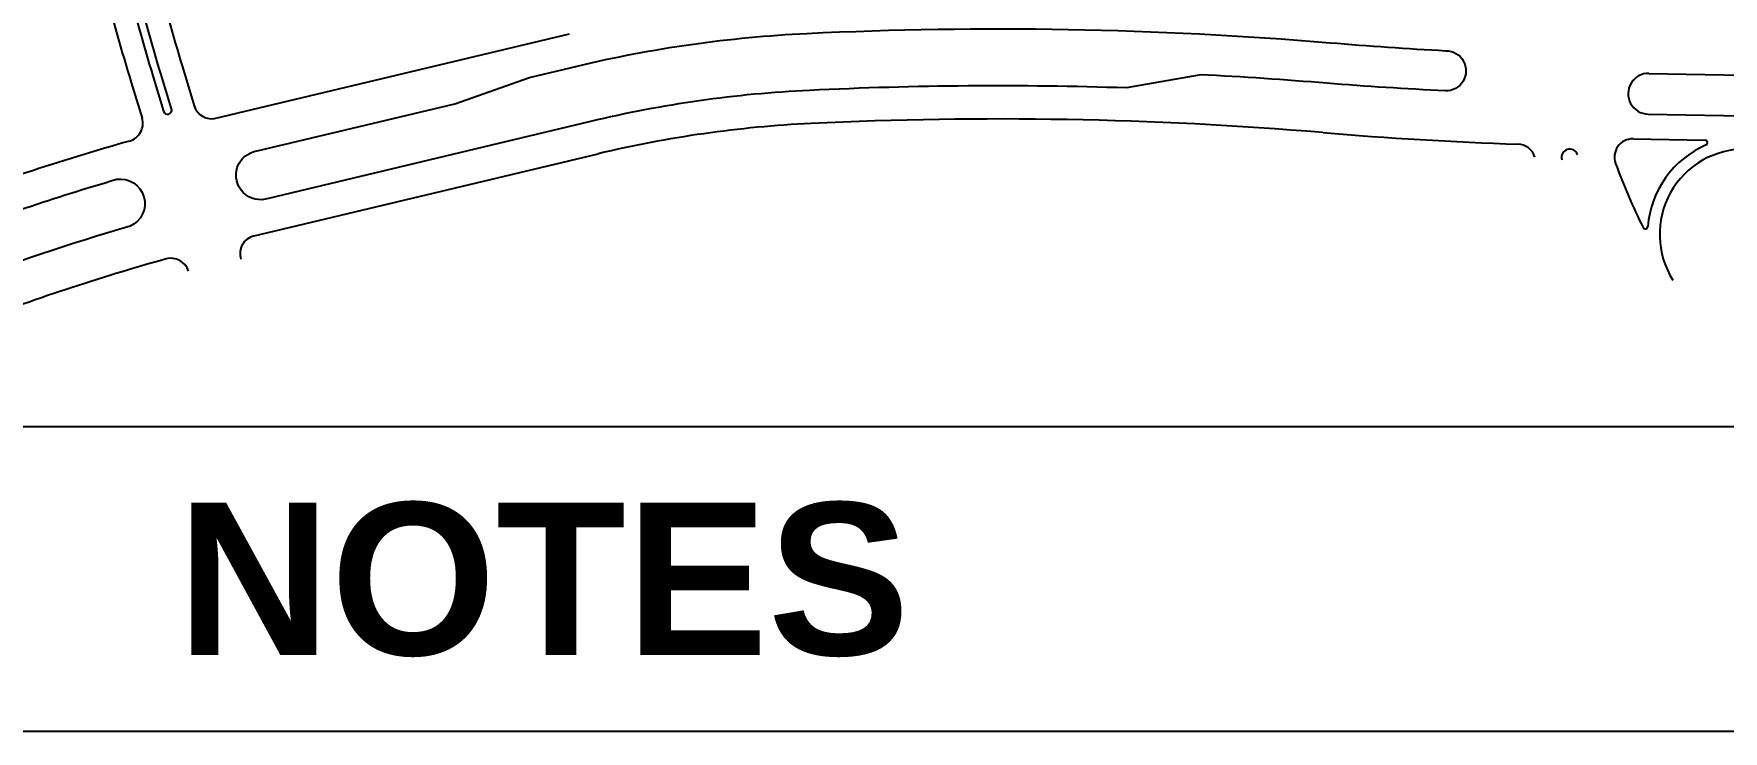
# Paper-space layout 'Layout1' of a CAD drawing. Extents: x 51 to 892, y -832 to -238.
# Drawn here: x 790.3 to 845.8, y -370.6 to -347.7 of the extents above; entities that cross this region are included whole.
import ezdxf
from ezdxf.enums import TextEntityAlignment as Align

# ---------------------------------------------------------------- set-up
doc = ezdxf.new("R2010")
doc.units = 0
doc.header["$LTSCALE"] = 10
doc.header["$MEASUREMENT"] = 0
doc.layers.add('L-ANNO-KPLN', color=254, linetype='Continuous')
doc.layers.add('X-TTBL-Arch$0$A-FRAME$0$A-NOTES', color=7, linetype='Continuous')
doc.styles.add('X-TTBL-Arch$0$A-FRAME$0$Arial_B_4', font='arialbd.ttf', dxfattribs={"height": 3.044269})

# ---------------------------------------------------------------- blocks, each defined once
blk = doc.blocks.new('X-TTBL-Arch$0$A-FRAME')
at = {"layer": 'X-TTBL-Arch$0$A-FRAME$0$A-NOTES', "color": 1}
for points in [[(735.534, -360.579), (878.534, -360.579)], [(735.534, -370.579), (878.534, -370.579)]]:
    blk.add_lwpolyline(points, dxfattribs=at)
at = {"layer": 'X-TTBL-Arch$0$A-FRAME$0$A-NOTES', "color": 3, "style": 'X-TTBL-Arch$0$A-FRAME$0$Arial_B_4'}
blk.add_text('NOTES', height=5, dxfattribs=at).set_placement((807.034, -365.579), align=Align.MIDDLE_CENTER)
blk = doc.blocks.new('X-TTBL-Arch')
blk.add_blockref('X-TTBL-Arch$0$A-FRAME', (0, 0))
blk = doc.blocks.new('masterplan')
at = {"layer": 'L-ANNO-KPLN'}
for p, q in [((407988.612, 2905843.532), (408000.216, 2905846.302)), ((407987.51, 2905845.22), (407987.899, 2905843.941)), ((408035.656, 2905845.004), (408040.571, 2905844.913)), ((407985.826, 2905844.708), (407986.183, 2905843.533)), ((408035.631, 2905843.668), (408046.839, 2905843.46)), ((408035.139, 2905842.853), (408037.506, 2905842.809)), ((407989.861, 2905839.668), (408001.156, 2905842.364))]:
    blk.add_line(p, q, dxfattribs=at)
at = {"layer": 'L-ANNO-KPLN', "flags": 128}
for points in [[(407985.212, 2905851.206, 1), (407984.946, 2905851.151, 0.022284), (407986.538, 2905844.924), (407986.892, 2905843.758, 1), (407987.153, 2905843.837), (407986.798, 2905845.004, -0.022284), (407985.212, 2905851.206)], [(407989.969, 2905842.457), (407996.451, 2905844.005), (407998.906, 2905844.87), (408000.468, 2905845.243, -0.046615), (408008.009, 2905846.315, -0.032894), (408025.194, 2905846.01, 0.007257), (408028.99, 2905845.748, -1.015248), (408028.971, 2905844.428, -0.007358), (408025.083, 2905844.679, 0.008014), (408020.943, 2905844.959), (408018.511, 2905844.525, 0.020202), (408008.099, 2905844.445, 0.046615), (408000.903, 2905843.423), (407990.34, 2905840.901, -1.108075), (407989.969, 2905842.457)], [(407968.733, 2905835.513, 0.006602), (407970.695, 2905836.227), (407970.695, 2905836.227), (407979.408, 2905839.533), (407979.408, 2905839.533, -0.019354), (407985.346, 2905841.526, -0.877513), (407985.794, 2905839.99, 0.019346), (407979.976, 2905838.037), (407976.412, 2905836.685), (407973.729, 2905835.513)]]:
    blk.add_lwpolyline(points, format="xyb", dxfattribs=at)
at = {"layer": 'L-ANNO-KPLN'}
for centre, radius, start, end in [((408055.559, 2905865.892), 71.12, 191.63239, 196.89813), ((408055.559, 2905865.892), 72.88, 191.78238, 196.89813), ((408035.644, 2905844.336), 0.668, 88.9395, 268.9395), ((407988.473, 2905844.115), 0.6, 196.8981, 283.4269), ((407985.609, 2905843.358), 0.6, 285.8066, 16.8981), ((408009.974, 2905805.426), 37.976, 92.7513, 103.4269), ((408014.286, 2905715.69), 127.816, 85.21525, 92.75129), ((408008.115, 2905763.859), 82.024, 105.80656, 110.7742), ((408036.127, 2905976.617), 134.024, 265.21525, 267.96229), ((408031.34, 2905842.079), 0.6, 17.0826, 87.9623), ((408035.127, 2905842.253), 0.6, 88.9395, 199.9398), ((408038.811, 2905839.72), 3.2, 113.4679, 175.4704), ((408037.505, 2905842.729), 0.08, 293.4679, 88.9395), ((408033.059, 2905842.252), 0.268, 17.8225, 197.8225), ((408038.811, 2905839.72), 2.8, 88.9395, 212.4607), ((408052.966, 2905848.724), 19.576, 199.9398, 206.6509), ((408035.541, 2905839.979), 0.08, 206.6509, 355.4704), ((407990.001, 2905839.084), 0.6, 103.5388, 196.8981), ((408008.115, 2905763.859), 77.976, 105.73251, 110.7742), ((407987.135, 2905838.336), 0.6, 16.8981, 105.7325)]:
    blk.add_arc(centre, radius, start, end, dxfattribs=at)
blk = doc.blocks.new('*U42')
at = {"linetype": 'Continuous'}
blk.add_blockref('masterplan', (-411427.634, -2879476.938), dxfattribs=at)

psp = doc.layouts.get("Layout1")

# ---------------------------------------------------------------- block references
for name, p in [('X-TTBL-Arch', (0, 0)), ('*U42', (4235.308, -26717.052))]:
    psp.add_blockref(name, p)

doc.saveas('drawing.dxf')
